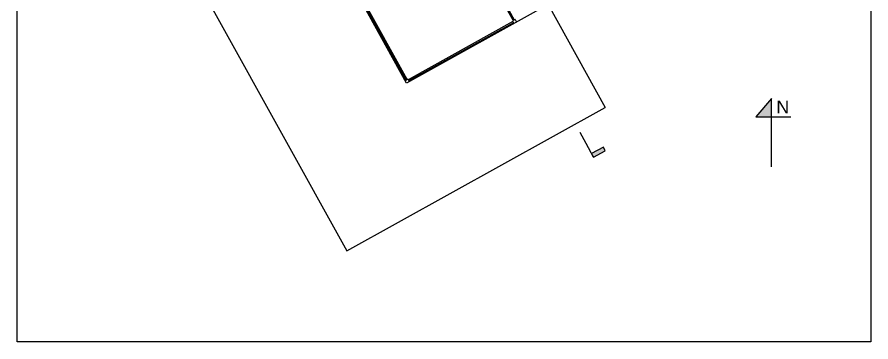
# Model space of a CAD drawing. Header units: millimetres. Extents: x 3565 to 7094, y -499 to 4123.
# Drawn here: x 3594 to 5595, y 2070 to 2831 of the extents above; entities that cross this region are included whole.
import ezdxf

# ---------------------------------------------------------------- set-up
doc = ezdxf.new("R2010")
doc.units = ezdxf.units.MM
for name, color, linetype in [('A-FURN', 9, 'Continuous'), ('A-GLAZ-FULL', 4, 'Continuous'), ('A-WALL-FULL-EXTR', 1, 'Continuous'), ('A-WALL-FULL-INTR', 2, 'Continuous'), ('QUOTE', 5, 'Continuous'), ('TRATTEGGI SOTTILI', 253, 'Continuous')]:
    doc.layers.add(name, color=color, linetype=linetype)
doc.styles.get("Standard").update_dxf_attribs({"font": 'arial.ttf'})

msp = doc.modelspace()

# ---------------------------------------------------------------- hatches: boundary and pattern name
at = {"true_color": 0x636466}
h = msp.add_hatch(color=251, dxfattribs=at)
h.dxf.hatch_style = 1
h.paths.add_polyline_path([(5362, 2640.5), (5325.2, 2597.7), (5362, 2597.7)])
at = {"layer": 'QUOTE'}
h = msp.add_hatch(color=256, dxfattribs=at)
h.dxf.hatch_style = 1
h.paths.add_polyline_path([(4940.2, 2511.5), (4943.4, 2505.7), (4944.9, 2503), (4972.6, 2518.1), (4968, 2526.6)])

# ---------------------------------------------------------------- linework, layer by layer
at = {"layer": 'A-FURN', "color": 251, "true_color": 0x636466}
for p, q in [((5362, 2640.5), (5325.2, 2597.7)), ((5362, 2480), (5362, 2640.5)), ((5325.2, 2597.7), (5407.4, 2597.7))]:
    msp.add_line(p, q, dxfattribs=at)
at = {"layer": 'A-GLAZ-FULL'}
for p, q in [((4566, 3167), (4756.7, 2823.2)), ((4568.6, 3168.5), (4759.3, 2824.7)), ((4315.1, 3028.5), (4505.4, 2683.8)), ((4508, 2685.3), (4317.7, 3029.9)), ((4755.9, 2820.5), (4510.7, 2684.5)), ((4757.4, 2817.9), (4512.2, 2681.9))]:
    msp.add_line(p, q, dxfattribs=at)
at = {"layer": 'A-WALL-FULL-EXTR'}
for p, q in [((5594.3, 4070.8), (5594.9, 2070.8)), ((3594.9, 2070.2), (3594.5, 3270.2)), ((5594.9, 2070.8), (3594.9, 2070.2))]:
    msp.add_line(p, q, dxfattribs=at)
at = {"layer": 'A-WALL-FULL-INTR'}
for p, q in [((4761.1, 2825.7), (4755, 2822.3)), ((4755, 2822.3), (4758.3, 2816.1)), ((4761.1, 2825.7), (4764.5, 2819.5)), ((4503.7, 2682.9), (4509.8, 2686.3)), ((4509.8, 2686.3), (4513.2, 2680.1)), ((4513.2, 2680.1), (4512.7, 2681))]:
    msp.add_line(p, q, dxfattribs=at)
for points in [[(4507.1, 2676.7), (4313.4, 3027.5)], [(4838.7, 2860.8), (4507.1, 2676.7)]]:
    msp.add_lwpolyline(points, dxfattribs=at)
at = {"layer": 'QUOTE'}
for p, q in [((4927.7, 2534.7), (4913.3, 2561)), ((4944.9, 2503), (4927.7, 2534.7)), ((4943.4, 2505.7), (4944.9, 2503))]:
    msp.add_line(p, q, dxfattribs=at)
msp.add_lwpolyline([(4944.9, 2503), (4972.6, 2518.1), (4968, 2526.6), (4940.2, 2511.5)], dxfattribs=at)
at = {"layer": 'TRATTEGGI SOTTILI', "ltscale": 0.1}
for points in [[(3766.6, 3365.7), (4367, 2283.5)], [(4838.7, 2860.8), (4972.6, 2619.5)], [(4367, 2283.5), (4972.6, 2619.5)]]:
    msp.add_lwpolyline(points, dxfattribs=at)

# ---------------------------------------------------------------- texts
at = {"layer": 'A-FURN', "color": 251, "true_color": 0x636466, "insert": (5373.3, 2635.5), "char_height": 30, "attachment_point": 1, "rotation": 0.0171}
msp.add_mtext_dynamic_manual_height_columns('N', width=88.174, gutter_width=12.5, heights=[0], dxfattribs=at)

doc.saveas('drawing.dxf')
